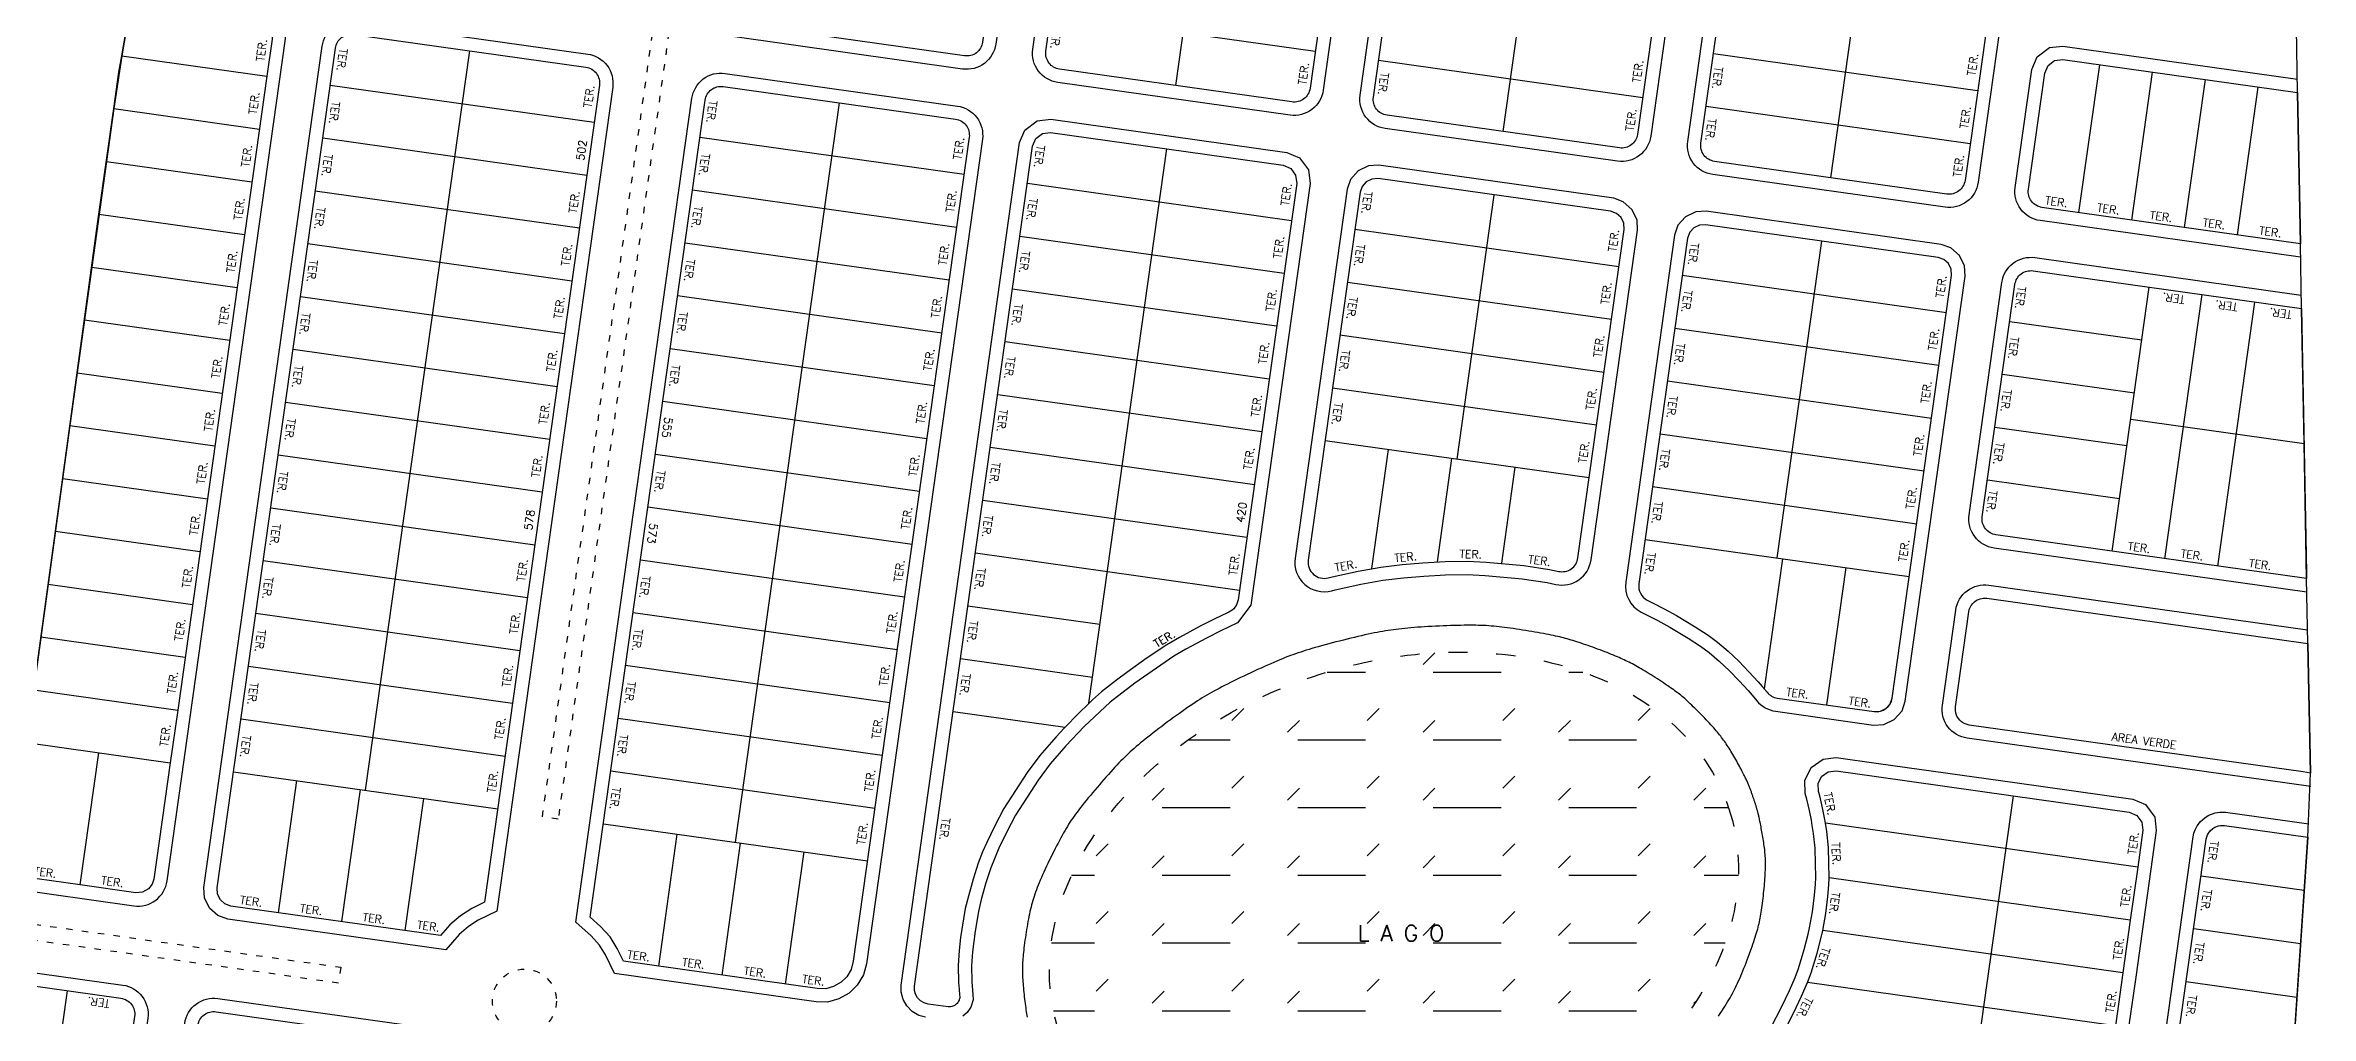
# Model space of a CAD drawing. Extents: x 714896 to 749292, y 8417558 to 8447149.
# Drawn here: x 743858.2 to 744282.9, y 8426969.8 to 8427151.7 of the extents above; entities that cross this region are included whole.
import ezdxf

# ---------------------------------------------------------------- set-up
doc = ezdxf.new("R2010")
doc.units = 0
doc.header["$MEASUREMENT"] = 0
doc.linetypes.add('ACAD_ISO03W100', pattern=[30, 12, -18])
for name, color, linetype in [('LOTE', 7, 'CONTINUOUS'), ('MEIO_FIO', 24, 'CONTINUOUS'), ('NUM-PORTA', 7, 'CONTINUOUS'), ('QUADRA', 6, 'CONTINUOUS'), ('REFERENCIA', 7, 'CONTINUOUS'), ('TEXTO', 7, 'CONTINUOUS')]:
    doc.layers.add(name, color=color, linetype=linetype)
doc.styles.add('ROMANS', font='ROMANS.SHX', dxfattribs={"height": 1.5})

msp = doc.modelspace()

# ---------------------------------------------------------------- hatches: boundary and pattern name
at = {"layer": 'REFERENCIA'}
h = msp.add_hatch(dxfattribs=at)
h.set_pattern_fill('FLEX', color=130, scale=2, style=0)
h.set_pattern_definition([(0, (0, 0), (0, 12.7), [12.7, -12.7]), (45, (12.7, 0), (9e-16, 12.700005486), [3.175, -11.61052, 3.175, -17.96052])])
edge = h.paths.add_edge_path()
edge.add_ellipse((744111.03, 8426987.7), major_axis=(62.75, 21.02), ratio=0.727058, start_angle=0, end_angle=360)
h.paths.add_polyline_path([(744104.09, 8426982.98), (744124.73, 8426982.98), (744124.73, 8426987.48), (744104.09, 8426987.48)], flags=24)

# ---------------------------------------------------------------- linework, layer by layer
at = {"layer": 'LOTE', "color": 7}
for p, q in [((744046.77, 8427157.55), (744096.28, 8427150.58)), ((743872.52, 8427149.74), (743899.71, 8427145.91)), ((744108.16, 8427148.91), (744157.67, 8427141.95)), ((744170.95, 8427150.18), (744220.46, 8427143.21)), ((743911.6, 8427144.24), (743961.11, 8427137.28)), ((743871.02, 8427139.85), (743898.32, 8427136.01)), ((744169.56, 8427140.27), (744219.07, 8427133.31)), ((743910.2, 8427134.34), (743959.72, 8427127.38)), ((743980.91, 8427134.49), (744030.43, 8427127.53)), ((743869.63, 8427129.95), (743896.93, 8427126.11)), ((744042.31, 8427125.86), (744091.82, 8427118.89)), ((743908.81, 8427124.44), (743958.32, 8427117.47)), ((743979.52, 8427124.59), (744029.03, 8427117.63)), ((743868.23, 8427120.05), (743895.53, 8427116.21)), ((744103.7, 8427117.22), (744153.22, 8427110.26)), ((743907.42, 8427114.54), (743956.93, 8427107.57)), ((743978.13, 8427114.69), (744027.64, 8427107.72)), ((744040.92, 8427115.95), (744090.43, 8427108.99)), ((743866.88, 8427110.14), (743894.14, 8427106.3)), ((744165.1, 8427108.59), (744214.61, 8427101.62)), ((743906.02, 8427104.63), (743955.54, 8427097.67)), ((743976.73, 8427104.79), (744026.25, 8427097.82)), ((744039.52, 8427106.05), (744089.04, 8427099.09)), ((744102.31, 8427107.32), (744151.82, 8427100.35)), ((744245.68, 8427056.86), (744252.65, 8427106.37)), ((744255.58, 8427055.46), (744262.55, 8427104.98)), ((743865.52, 8427100.23), (743892.75, 8427096.4)), ((744265.49, 8427054.07), (744272.45, 8427103.58)), ((744038.13, 8427096.15), (744087.64, 8427089.19)), ((744100.92, 8427097.42), (744150.43, 8427090.45)), ((744163.71, 8427098.68), (744213.22, 8427091.72)), ((744226.5, 8427099.95), (744251.25, 8427096.47)), ((743904.63, 8427094.73), (743954.14, 8427087.77)), ((743975.34, 8427094.88), (744024.85, 8427087.92)), ((743864.16, 8427090.32), (743891.36, 8427086.5)), ((744099.53, 8427087.51), (744149.04, 8427080.55)), ((744162.31, 8427088.78), (744211.83, 8427081.82)), ((744225.1, 8427090.05), (744249.86, 8427086.57)), ((743903.24, 8427084.83), (743952.75, 8427077.86)), ((743973.95, 8427084.98), (744023.46, 8427078.02)), ((744036.74, 8427086.25), (744086.25, 8427079.28)), ((743862.8, 8427080.42), (743889.96, 8427076.6)), ((744160.92, 8427078.88), (744210.43, 8427071.91)), ((744223.71, 8427080.14), (744248.47, 8427076.66)), ((744249.16, 8427081.61), (744281.66, 8427077.04)), ((743901.85, 8427074.93), (743951.36, 8427067.96)), ((743972.56, 8427075.08), (744022.07, 8427068.11)), ((744035.34, 8427076.34), (744084.86, 8427069.38)), ((744098.13, 8427077.61), (744147.65, 8427070.65)), ((744106.88, 8427053.62), (744110.02, 8427075.94)), ((743861.45, 8427070.51), (743888.57, 8427066.69)), ((744119.17, 8427054.86), (744121.9, 8427074.27)), ((744131.25, 8427054.59), (744133.78, 8427072.6)), ((744033.95, 8427066.44), (744083.46, 8427059.48)), ((744159.53, 8427068.98), (744209.04, 8427062.01)), ((744222.32, 8427070.24), (744247.07, 8427066.76)), ((743900.45, 8427065.02), (743949.97, 8427058.06)), ((743971.16, 8427065.18), (744020.68, 8427058.21)), ((743860.09, 8427060.6), (743887.18, 8427056.79)), ((744158.14, 8427059.07), (744207.65, 8427052.11)), ((743899.06, 8427055.12), (743948.57, 8427048.16)), ((743969.77, 8427055.27), (744019.28, 8427048.31)), ((744032.56, 8427056.54), (744082.07, 8427049.58)), ((744183.88, 8427055.45), (744180.45, 8427031.07)), ((744195.77, 8427053.78), (744192.14, 8427028.03)), ((743858.73, 8427050.69), (743885.78, 8427046.89)), ((743897.67, 8427045.22), (743947.18, 8427038.25)), ((743968.38, 8427045.37), (744017.89, 8427038.41)), ((744031.17, 8427046.64), (744055.92, 8427043.15)), ((743857.37, 8427040.79), (743884.39, 8427036.99)), ((744029.77, 8427036.73), (744054.53, 8427033.25)), ((743896.27, 8427035.32), (743945.79, 8427028.35)), ((743966.98, 8427035.47), (744016.5, 8427028.5)), ((743856.01, 8427030.88), (743883, 8427027.08)), ((743894.88, 8427025.41), (743944.39, 8427018.45)), ((743965.59, 8427025.57), (744015.1, 8427018.6)), ((744028.38, 8427026.83), (744049.39, 8427023.88)), ((743854.66, 8427020.97), (743881.61, 8427017.18)), ((743893.49, 8427015.51), (743943, 8427008.55)), ((743964.2, 8427015.66), (744013.71, 8427008.7)), ((744227.11, 8427011), (744215.97, 8426931.78)), ((743962.81, 8427005.76), (744012.32, 8426998.8)), ((744250.48, 8426997.61), (744191.93, 8427005.85)), ((744249.08, 8426987.71), (744192.62, 8426995.65)), ((744281.71, 8426993.22), (744262.36, 8426995.94)), ((744247.69, 8426977.81), (744191.42, 8426985.72)), ((744281.03, 8426983.22), (744260.97, 8426986.04)), ((744246.3, 8426967.9), (744188.59, 8426976.02)), ((744280.34, 8426973.21), (744259.57, 8426976.14))]:
    msp.add_line(p, q, dxfattribs=at)
for points in [[(744070.13, 8427144.16), (744085.45, 8427253.09)], [(744131.53, 8427135.52), (744146.85, 8427244.45)], [(744192.92, 8427126.89), (744208.24, 8427235.82)], [(743918.24, 8427012.03), (743937.75, 8427150.66)], [(744239.46, 8427120.34), (744243.36, 8427148.07)], [(744249.37, 8427118.95), (744253.27, 8427146.68)], [(744259.27, 8427117.56), (744263.17, 8427145.28)], [(744269.17, 8427116.16), (744273.07, 8427143.89)], [(743987.56, 8427002.28), (744007.06, 8427140.91)], [(744053.84, 8427028.36), (744068.46, 8427132.28)], [(744122.89, 8427074.13), (744129.85, 8427123.64)], [(744182.89, 8427055.59), (744191.25, 8427115.01)], [(743864.72, 8426994.31), (743868.2, 8427019.07)], [(743901.89, 8426989.08), (743905.37, 8427013.84)], [(743913.77, 8426987.41), (743917.25, 8427012.17)], [(743925.66, 8426985.74), (743929.14, 8427010.5)], [(743973.19, 8426979.05), (743976.67, 8427003.81)], [(743985.07, 8426977.38), (743988.55, 8427002.14)], [(743996.95, 8426975.71), (744000.44, 8427000.47)], [(743858.83, 8426949.7), (743862.32, 8426974.45)]]:
    msp.add_lwpolyline(points, dxfattribs=at)
at = {"layer": 'LOTE', "color": 30}
msp.add_arc((744201.47, 8427029.75), 3, 261.9935, 351.9935, dxfattribs=at)
at = {"layer": 'MEIO_FIO'}
for points in [[(744010.43, 8427291.41), (744049.67, 8427285.89, -0.414214), (744054.35, 8427279.68), (744036.38, 8427151.94, -0.414214), (744030.17, 8427147.26), (743986.6, 8427153.39, -0.414214), (743981.92, 8427159.6), (743998.91, 8427280.41), (744002.68, 8427282.25), (744004.68, 8427283.68), (744006.56, 8427285.44), (744008.18, 8427287.42)], [(744115.79, 8427271.38), (744097.78, 8427143.3, -0.414214), (744091.57, 8427138.62), (744048, 8427144.75, -0.414214), (744043.32, 8427150.96), (744061.28, 8427278.7, -0.414214), (744067.5, 8427283.38), (744111.39, 8427277.21), (744113.77, 8427276.2), (744115.48, 8427273.85)], [(744177.19, 8427262.74), (744159.18, 8427134.67, -0.414214), (744152.96, 8427129.98), (744109.39, 8427136.11, -0.414214), (744104.71, 8427142.33), (744122.68, 8427270.07, -0.414214), (744128.89, 8427274.75), (744172.79, 8427268.57), (744175.17, 8427267.57), (744176.87, 8427265.22)], [(744238.59, 8427254.11), (744220.57, 8427126.03, -0.414214), (744214.36, 8427121.35), (744170.79, 8427127.48, -0.414214), (744166.11, 8427133.69), (744184.07, 8427261.43, -0.414214), (744190.29, 8427266.11), (744234.18, 8427259.94), (744236.57, 8427258.93), (744238.27, 8427256.58)], [(743887.91, 8426993.83), (743910.1, 8427151.52, -0.414214), (743916.31, 8427156.2), (743959.88, 8427150.07, -0.414214), (743964.56, 8427143.86), (743942.83, 8426989.37), (743939.37, 8426987.7), (743937.54, 8426986.49), (743935.77, 8426985.01), (743933.26, 8426982.15), (743892.39, 8426987.89), (743890.55, 8426988.53), (743888.99, 8426989.95), (743888.02, 8426991.88)], [(743957.68, 8426987.29), (743979.41, 8427141.77, -0.414214), (743985.63, 8427146.45), (744029.2, 8427140.32, -0.414214), (744033.88, 8427134.11), (744012.13, 8426979.48), (744011.58, 8426977.45), (744010.41, 8426975.49), (744008.92, 8426974.03), (744006.97, 8426972.95), (744004.84, 8426972.31), (744002.68, 8426972.38), (743964.9, 8426977.69), (743963.23, 8426981.16), (743962.07, 8426983.02), (743960.52, 8426984.72)], [(744102.24, 8427124.74), (744092.5, 8427055.53, 0.536397), (744099.36, 8427049.44), (744100.04, 8427049.62), (744104.8, 8427050.68), (744108.95, 8427051.42), (744112.84, 8427051.87), (744116.66, 8427052.19), (744120.7, 8427052.44), (744124.75, 8427052.47), (744128.13, 8427052.31), (744135.1, 8427051.71), (744139.75, 8427051), (744141.39, 8427050.64, 0.436333), (744148, 8427055.25), (744156.7, 8427117.07), (744156.61, 8427118.98), (744155.66, 8427120.95), (744154.03, 8427122.38), (744152.24, 8427123.02), (744108.18, 8427129.22), (744106.25, 8427129.11), (744104.3, 8427128.15), (744102.87, 8427126.56)], [(744163.64, 8427116.12), (744154.49, 8427051.07, 0.3137), (744157.36, 8427045.44), (744158.52, 8427044.89), (744160.5, 8427043.88), (744162.77, 8427042.61), (744166.21, 8427040.56), (744168.52, 8427039.04), (744170.15, 8427037.84), (744172, 8427036.27), (744173.92, 8427034.44), (744175.76, 8427032.55), (744177.46, 8427030.72), (744178.18, 8427029.9), (744179.05, 8427028.82, 0.188575), (744182.55, 8427026.86), (744200.95, 8427024.27), (744202.86, 8427024.38), (744204.81, 8427025.3), (744206.3, 8427026.95), (744206.89, 8427028.77), (744218.1, 8427108.45), (744217.99, 8427110.35), (744217.05, 8427112.33), (744215.43, 8427113.74), (744213.63, 8427114.38), (744169.57, 8427120.58), (744167.64, 8427120.47), (744165.72, 8427119.53), (744164.29, 8427117.97)], [(743931.19, 8426967.29), (743932.79, 8426963.79), (743934, 8426962.01), (743935.18, 8426960.62), (743935.7, 8426960.09), (743938.38, 8426957.72), (743922.22, 8426842.83, -0.414214), (743916, 8426838.15), (743872.43, 8426844.27, -0.414214), (743867.75, 8426850.49), (743884.33, 8426968.33, -0.414214), (743890.54, 8426973.01)]]:
    msp.add_lwpolyline(points, format="xyb", close=True, dxfattribs=at)
for points in [[(743850.95, 8426993.72), (743874.8, 8426990.37, 0.414214), (743881.02, 8426995.05), (743903.16, 8427152.5, 0.414214), (743898.48, 8427158.71), (743874.58, 8427162.07)], [(744281.02, 8427111.97), (744232.18, 8427118.84, -0.414214), (744227.5, 8427125.05), (744230.61, 8427147.17), (744231.63, 8427149.54), (744233.94, 8427151.27), (744236.46, 8427151.57), (744280.42, 8427145.38)], [(744282.17, 8427049.2), (744223.55, 8427057.45, -0.414214), (744218.87, 8427063.66), (744225, 8427107.23, -0.414214), (744231.21, 8427111.91), (744281.15, 8427104.89)], [(744282.91, 8427012.74), (744218.53, 8427021.8, -0.414214), (744213.85, 8427028.01), (744216.36, 8427045.83, -0.414214), (744222.57, 8427050.51), (744282.32, 8427042.11)], [(743849.08, 8426978.84), (743872.72, 8426975.51, -0.414214), (743877.4, 8426969.3), (743860.82, 8426851.46, -0.414214), (743854.61, 8426846.78), (743833.2, 8426849.79)]]:
    msp.add_lwpolyline(points, format="xyb", dxfattribs=at)
for points in [[(744023.18, 8426969.5), (744021.94, 8426969.84), (744020.73, 8426970.55), (744019.7, 8426971.61), (744019.02, 8426972.84), (744018.63, 8426974.18), (744018.64, 8426975.52), (744040.85, 8427133.46), (744041.86, 8427135.82), (744044.17, 8427137.55), (744046.69, 8427137.86), (744090.93, 8427131.64), (744093.34, 8427130.59), (744094.99, 8427128.33), (744095.32, 8427125.81), (744084.2, 8427046.74), (744081.68, 8427043.41), (744078.58, 8427041.95), (744075.88, 8427040.57), (744072.04, 8427038.5), (744069.77, 8427037.18), (744062.43, 8427032.11), (744057.85, 8427028.57), (744052.97, 8427023.98), (744049.53, 8427020.37), (744046.6, 8427016.99), (744044.33, 8427013.92), (744040.06, 8427007.35), (744038.43, 8427004.23), (744036.98, 8427001.2), (744035.43, 8426997.5), (744034.53, 8426994.67), (744033.66, 8426991.57), (744033.12, 8426989.34), (744032.5, 8426985.65), (744032.01, 8426981.75), (744031.84, 8426979.13), (744031.91, 8426976.11), (744032.11, 8426973.73), (744032.12, 8426972.72), (744031.68, 8426971.36), (744031, 8426970.39), (744030.2, 8426969.71)], [(744171.86, 8426969.7), (744172.19, 8426970.18), (744172.5, 8426970.65), (744172.8, 8426971.1), (744173.07, 8426971.53), (744173.34, 8426971.94), (744173.59, 8426972.35), (744173.83, 8426972.75), (744174.06, 8426973.14), (744174.27, 8426973.52), (744174.49, 8426973.91), (744174.69, 8426974.29), (744174.89, 8426974.68), (744175.09, 8426975.08), (744175.28, 8426975.48), (744175.47, 8426975.9), (744175.66, 8426976.32), (744175.86, 8426976.77), (744176.06, 8426977.23), (744176.25, 8426977.7), (744176.46, 8426978.19), (744176.66, 8426978.69), (744176.86, 8426979.2), (744177.06, 8426979.71), (744177.25, 8426980.22), (744177.45, 8426980.73), (744177.64, 8426981.24), (744177.82, 8426981.75), (744178, 8426982.24), (744178.17, 8426982.73), (744178.34, 8426983.2), (744178.49, 8426983.66), (744178.64, 8426984.1), (744178.77, 8426984.51), (744178.9, 8426984.91), (744179.02, 8426985.3), (744179.13, 8426985.67), (744179.23, 8426986.02), (744179.32, 8426986.37), (744179.41, 8426986.72), (744179.49, 8426987.06), (744179.57, 8426987.4), (744179.64, 8426987.74), (744179.71, 8426988.09), (744179.78, 8426988.45), (744179.84, 8426988.81), (744179.9, 8426989.19), (744179.96, 8426989.58), (744180.02, 8426989.99), (744180.08, 8426990.42), (744180.13, 8426990.86), (744180.19, 8426991.31), (744180.24, 8426991.76), (744180.29, 8426992.23), (744180.34, 8426992.69), (744180.39, 8426993.16), (744180.44, 8426993.63), (744180.48, 8426994.09), (744180.52, 8426994.55), (744180.55, 8426995), (744180.59, 8426995.43), (744180.61, 8426995.86), (744180.64, 8426996.27), (744180.66, 8426996.66), (744180.67, 8426997.04), (744180.69, 8426997.4), (744180.69, 8426997.75), (744180.7, 8426998.08), (744180.7, 8426998.41), (744180.69, 8426998.73), (744180.68, 8426999.05), (744180.67, 8426999.36), (744180.65, 8426999.66), (744180.63, 8426999.97), (744180.6, 8427000.28), (744180.57, 8427000.59), (744180.54, 8427000.91), (744180.5, 8427001.23), (744180.46, 8427001.55), (744180.41, 8427001.89), (744180.36, 8427002.23), (744180.31, 8427002.57), (744180.26, 8427002.91), (744180.2, 8427003.25), (744180.15, 8427003.59), (744180.09, 8427003.93), (744180.03, 8427004.26), (744179.97, 8427004.58), (744179.91, 8427004.89), (744179.86, 8427005.2), (744179.8, 8427005.49), (744179.75, 8427005.76), (744179.69, 8427006.03), (744179.69, 8427006.03), (744179.65, 8427006.27), (744179.6, 8427006.5), (744179.55, 8427006.71), (744179.51, 8427006.91), (744179.47, 8427007.1), (744179.43, 8427007.27), (744179.39, 8427007.43), (744179.35, 8427007.59), (744179.32, 8427007.74), (744179.28, 8427007.88), (744179.24, 8427008.01), (744179.21, 8427008.14), (744179.17, 8427008.26), (744179.14, 8427008.39), (744179.1, 8427008.51), (744179.07, 8427008.63), (744179.03, 8427008.75), (744178.99, 8427008.87), (744178.96, 8427008.99), (744178.92, 8427009.11), (744178.88, 8427009.24), (744178.84, 8427009.36), (744178.8, 8427009.49), (744178.76, 8427009.61), (744178.71, 8427009.74), (744178.67, 8427009.87), (744178.63, 8427010), (744178.58, 8427010.13), (744178.54, 8427010.26), (744178.49, 8427010.4), (744178.45, 8427010.54), (744178.4, 8427010.68), (744178.35, 8427010.83), (744178.3, 8427010.97), (744178.25, 8427011.12), (744178.2, 8427011.27), (744178.15, 8427011.42), (744178.1, 8427011.57), (744178.04, 8427011.72), (744177.99, 8427011.87), (744177.93, 8427012.02), (744177.88, 8427012.18), (744177.82, 8427012.33), (744177.76, 8427012.49), (744177.7, 8427012.64), (744177.64, 8427012.79), (744177.58, 8427012.95), (744177.52, 8427013.1), (744177.45, 8427013.26), (744177.38, 8427013.42), (744177.31, 8427013.59), (744177.23, 8427013.76), (744177.15, 8427013.94), (744177.06, 8427014.13), (744176.97, 8427014.32), (744176.87, 8427014.52), (744176.77, 8427014.73), (744176.65, 8427014.96), (744176.53, 8427015.19), (744176.4, 8427015.44), (744176.27, 8427015.7), (744176.12, 8427015.98), (744175.97, 8427016.26), (744175.81, 8427016.56), (744175.64, 8427016.86), (744175.47, 8427017.17), (744175.3, 8427017.48), (744175.12, 8427017.79), (744174.94, 8427018.11), (744174.76, 8427018.42), (744174.58, 8427018.73), (744174.4, 8427019.04), (744174.22, 8427019.34), (744174.04, 8427019.63), (744173.86, 8427019.92), (744173.69, 8427020.19), (744173.52, 8427020.46), (744173.35, 8427020.72), (744173.18, 8427020.97), (744173.01, 8427021.22), (744172.83, 8427021.46), (744172.65, 8427021.7), (744172.47, 8427021.94), (744172.29, 8427022.18), (744172.09, 8427022.43), (744171.89, 8427022.67), (744171.68, 8427022.93), (744171.46, 8427023.19), (744171.23, 8427023.45), (744170.98, 8427023.73), (744170.73, 8427024.02), (744170.46, 8427024.31), (744170.18, 8427024.61), (744169.89, 8427024.92), (744169.6, 8427025.24), (744169.29, 8427025.55), (744168.99, 8427025.87), (744168.68, 8427026.19), (744168.37, 8427026.5), (744168.07, 8427026.81), (744167.76, 8427027.12), (744167.46, 8427027.42), (744167.16, 8427027.71), (744166.87, 8427027.99), (744166.59, 8427028.26), (744166.32, 8427028.52), (744166.06, 8427028.76), (744165.8, 8427028.99), (744165.55, 8427029.22), (744165.3, 8427029.43), (744165.05, 8427029.64), (744164.8, 8427029.85), (744164.55, 8427030.05), (744164.3, 8427030.25), (744164.04, 8427030.45), (744163.77, 8427030.65), (744163.49, 8427030.85), (744163.2, 8427031.06), (744162.9, 8427031.27), (744162.59, 8427031.49), (744162.26, 8427031.71), (744161.91, 8427031.94), (744161.55, 8427032.18), (744161.19, 8427032.42), (744160.81, 8427032.67), (744160.43, 8427032.91), (744160.04, 8427033.16), (744159.65, 8427033.4), (744159.26, 8427033.65), (744158.88, 8427033.89), (744158.49, 8427034.12), (744158.11, 8427034.35), (744157.74, 8427034.58), (744157.38, 8427034.79), (744157.03, 8427034.99), (744156.69, 8427035.19), (744156.37, 8427035.37), (744156.05, 8427035.55), (744155.74, 8427035.72), (744155.43, 8427035.88), (744155.13, 8427036.03), (744154.83, 8427036.19), (744154.53, 8427036.33), (744154.22, 8427036.48), (744153.91, 8427036.62), (744153.59, 8427036.77), (744153.26, 8427036.91), (744152.92, 8427037.06), (744152.57, 8427037.2), (744152.19, 8427037.36), (744151.81, 8427037.51), (744151.4, 8427037.67), (744150.98, 8427037.84), (744150.55, 8427038), (744150.11, 8427038.17), (744149.67, 8427038.34), (744149.22, 8427038.51), (744148.76, 8427038.68), (744148.31, 8427038.84), (744147.86, 8427039), (744147.42, 8427039.16), (744146.98, 8427039.31), (744146.55, 8427039.46), (744146.13, 8427039.6), (744145.73, 8427039.74), (744145.34, 8427039.87), (744144.96, 8427039.99), (744144.6, 8427040.1), (744144.24, 8427040.21), (744143.89, 8427040.31), (744143.54, 8427040.41), (744143.19, 8427040.51), (744142.84, 8427040.6), (744142.48, 8427040.69), (744142.11, 8427040.78), (744141.73, 8427040.86), (744141.34, 8427040.95), (744140.93, 8427041.04), (744140.49, 8427041.13), (744140.04, 8427041.22), (744139.56, 8427041.31), (744139.06, 8427041.41), (744138.53, 8427041.5), (744138, 8427041.6), (744137.44, 8427041.7), (744136.88, 8427041.8), (744136.3, 8427041.89), (744135.73, 8427041.99), (744135.14, 8427042.08), (744134.56, 8427042.17), (744133.99, 8427042.26), (744133.41, 8427042.35), (744132.85, 8427042.43), (744132.3, 8427042.5), (744131.77, 8427042.57), (744131.25, 8427042.64), (744130.74, 8427042.69), (744130.25, 8427042.75), (744129.77, 8427042.79), (744129.29, 8427042.83), (744128.82, 8427042.87), (744128.34, 8427042.9), (744127.86, 8427042.93), (744127.38, 8427042.95), (744126.89, 8427042.96), (744126.38, 8427042.97), (744125.86, 8427042.98), (744125.32, 8427042.98), (744124.77, 8427042.98), (744124.18, 8427042.97), (744123.57, 8427042.96), (744122.94, 8427042.95), (744122.29, 8427042.93), (744121.62, 8427042.91), (744120.94, 8427042.89), (744120.25, 8427042.86), (744119.55, 8427042.83), (744118.85, 8427042.79), (744118.16, 8427042.76), (744117.47, 8427042.72), (744116.78, 8427042.67), (744116.11, 8427042.63), (744115.45, 8427042.59), (744114.82, 8427042.54), (744114.2, 8427042.49), (744113.62, 8427042.44), (744113.05, 8427042.39), (744112.5, 8427042.33), (744111.97, 8427042.27), (744111.45, 8427042.21), (744110.94, 8427042.14), (744110.44, 8427042.07), (744109.94, 8427042), (744109.43, 8427041.92), (744108.92, 8427041.83), (744108.4, 8427041.74), (744107.87, 8427041.64), (744107.33, 8427041.53), (744106.76, 8427041.41), (744106.18, 8427041.28), (744105.57, 8427041.15), (744104.93, 8427041.01), (744104.28, 8427040.85), (744103.61, 8427040.7), (744102.93, 8427040.53), (744102.24, 8427040.37), (744101.55, 8427040.19), (744100.85, 8427040.02), (744100.16, 8427039.84), (744099.47, 8427039.66), (744098.8, 8427039.49), (744098.13, 8427039.31), (744097.48, 8427039.13), (744096.85, 8427038.96), (744096.25, 8427038.78), (744095.67, 8427038.62), (744095.12, 8427038.45), (744094.58, 8427038.29), (744094.06, 8427038.13), (744093.56, 8427037.96), (744093.06, 8427037.8), (744092.58, 8427037.63), (744092.09, 8427037.46), (744091.61, 8427037.28), (744091.12, 8427037.09), (744090.63, 8427036.9), (744090.12, 8427036.7), (744089.61, 8427036.49), (744089.07, 8427036.26), (744088.52, 8427036.02), (744087.95, 8427035.77), (744087.35, 8427035.51), (744086.74, 8427035.24), (744086.11, 8427034.96), (744085.48, 8427034.67), (744084.83, 8427034.37), (744084.19, 8427034.07), (744083.54, 8427033.77), (744082.9, 8427033.46), (744082.26, 8427033.15), (744081.63, 8427032.85), (744081.02, 8427032.55), (744080.42, 8427032.25), (744079.84, 8427031.96), (744079.28, 8427031.68), (744078.75, 8427031.41), (744078.24, 8427031.14), (744077.75, 8427030.88), (744077.28, 8427030.62), (744076.82, 8427030.37), (744076.38, 8427030.12), (744075.94, 8427029.86), (744075.51, 8427029.6), (744075.07, 8427029.34), (744074.64, 8427029.07), (744074.2, 8427028.79), (744073.76, 8427028.5), (744073.3, 8427028.19), (744072.84, 8427027.88), (744072.35, 8427027.54), (744071.85, 8427027.19), (744071.33, 8427026.83), (744070.8, 8427026.45), (744070.26, 8427026.06), (744069.71, 8427025.66), (744069.16, 8427025.26), (744068.6, 8427024.84), (744068.04, 8427024.43), (744067.49, 8427024.02), (744066.94, 8427023.6), (744066.41, 8427023.19), (744065.88, 8427022.79), (744065.37, 8427022.39), (744064.88, 8427022), (744064.41, 8427021.62), (744063.96, 8427021.26), (744063.53, 8427020.91), (744063.12, 8427020.57), (744062.72, 8427020.23), (744062.34, 8427019.9), (744061.97, 8427019.58), (744061.61, 8427019.25), (744061.25, 8427018.92), (744060.9, 8427018.58), (744060.55, 8427018.24), (744060.2, 8427017.89), (744059.84, 8427017.53), (744059.48, 8427017.16), (744059.11, 8427016.77), (744058.73, 8427016.36), (744058.33, 8427015.93), (744057.93, 8427015.49), (744057.51, 8427015.02), (744057.09, 8427014.55), (744056.66, 8427014.06), (744056.23, 8427013.57), (744055.8, 8427013.08), (744055.37, 8427012.58), (744054.95, 8427012.07), (744054.53, 8427011.58), (744054.12, 8427011.08), (744053.72, 8427010.6), (744053.33, 8427010.12), (744052.96, 8427009.66), (744052.6, 8427009.21), (744052.27, 8427008.78), (744051.95, 8427008.37), (744051.64, 8427007.96), (744051.35, 8427007.57), (744051.07, 8427007.18), (744050.8, 8427006.8), (744050.54, 8427006.42), (744050.29, 8427006.04), (744050.04, 8427005.66), (744049.8, 8427005.27), (744049.56, 8427004.87), (744049.32, 8427004.46), (744049.07, 8427004.03), (744048.83, 8427003.59), (744048.57, 8427003.13), (744048.31, 8427002.65), (744048.05, 8427002.15), (744047.78, 8427001.63), (744047.51, 8427001.1), (744047.24, 8427000.56), (744046.96, 8427000.01), (744046.69, 8426999.45), (744046.42, 8426998.89), (744046.15, 8426998.34), (744045.89, 8426997.79), (744045.64, 8426997.24), (744045.4, 8426996.7), (744045.16, 8426996.18), (744044.93, 8426995.67), (744044.72, 8426995.17), (744044.52, 8426994.7), (744044.34, 8426994.24), (744044.16, 8426993.8), (744044, 8426993.38), (744043.84, 8426992.96), (744043.7, 8426992.55), (744043.56, 8426992.15), (744043.44, 8426991.75), (744043.32, 8426991.35), (744043.2, 8426990.95), (744043.09, 8426990.55), (744042.99, 8426990.14), (744042.89, 8426989.72), (744042.79, 8426989.29), (744042.7, 8426988.84), (744042.6, 8426988.38), (744042.51, 8426987.91), (744042.42, 8426987.42), (744042.33, 8426986.92), (744042.24, 8426986.42), (744042.16, 8426985.92), (744042.08, 8426985.41), (744042, 8426984.91), (744041.93, 8426984.41), (744041.86, 8426983.92), (744041.79, 8426983.43), (744041.73, 8426982.96), (744041.67, 8426982.5), (744041.62, 8426982.06), (744041.57, 8426981.64), (744041.53, 8426981.24), (744041.49, 8426980.85), (744041.46, 8426980.49), (744041.43, 8426980.14), (744041.41, 8426979.8), (744041.39, 8426979.47), (744041.38, 8426979.15), (744041.37, 8426978.84), (744041.37, 8426978.52), (744041.37, 8426978.2), (744041.38, 8426977.89), (744041.38, 8426977.56), (744041.4, 8426977.23), (744041.42, 8426976.88), (744041.44, 8426976.53), (744041.46, 8426976.16), (744041.49, 8426975.77), (744041.53, 8426975.38), (744041.56, 8426974.97), (744041.6, 8426974.56), (744041.64, 8426974.14), (744041.69, 8426973.72), (744041.73, 8426973.3), (744041.78, 8426972.88), (744041.83, 8426972.46), (744041.88, 8426972.05), (744041.94, 8426971.65), (744041.99, 8426971.26), (744042.04, 8426970.88), (744042.1, 8426970.51), (744042.16, 8426970.16), (744042.21, 8426969.82), (744042.27, 8426969.5)], [(744181.85, 8426967.78), (744183.72, 8426971.39), (744185.2, 8426974.47), (744186.27, 8426976.95), (744186.87, 8426978.61), (744187.95, 8426982.2), (744188.7, 8426985.05), (744188.97, 8426986.22), (744189.5, 8426989.27), (744189.88, 8426992.36), (744190.07, 8426994.44), (744190.12, 8426995.69), (744190.1, 8426998.31), (744189.98, 8427001.16), (744189.69, 8427003.96), (744189.46, 8427005.45), (744189.29, 8427006.45), (744188.96, 8427008.24), (744188.44, 8427010.39), (744188.14, 8427011.43), (744188.05, 8427013.85), (744189.24, 8427016.3), (744191.49, 8427017.9), (744193.95, 8427018.19), (744201.85, 8427017.07), (744227.46, 8427013.47), (744249.57, 8427010.36), (744251.94, 8427009.35), (744253.68, 8427007.01), (744253.97, 8427004.52), (744252.95, 8426997.26), (744251.56, 8426987.36), (744250.17, 8426977.46), (744248.77, 8426967.56)], [(744276.75, 8426920.7), (744255.08, 8426923.75), (744254.3, 8426923.96), (744253.06, 8426924.49), (744252, 8426925.38), (744251.26, 8426926.34), (744250.82, 8426927.25), (744250.55, 8426928.45), (744250.49, 8426929.24), (744250.54, 8426929.86), (744260.87, 8427003.32), (744261.02, 8427004), (744261.25, 8427004.63), (744261.6, 8427005.34), (744262.22, 8427006.17), (744263.11, 8427006.94), (744263.82, 8427007.35), (744264.97, 8427007.82), (744265.88, 8427007.94), (744266.92, 8427007.92), (744282.57, 8427005.72)]]:
    msp.add_lwpolyline(points, dxfattribs=at)
at = {"layer": 'QUADRA', "linetype": 'CONTINUOUS'}
msp.add_lwpolyline([(744278.97, 8426953.21), (744282.4, 8427003.22), (744282.86, 8427015.27), (744282.37, 8427039.58), (744282.12, 8427051.73), (744281.66, 8427077.04), (744281.2, 8427102.35), (744280.98, 8427114.5), (744280.46, 8427142.85), (744280.24, 8427155), (744279.69, 8427185.37), (744278.95, 8427225.87), (744278.27, 8427263.33), (744277.59, 8427300.79), (744276.76, 8427346.35), (744276.43, 8427364.57), (744275.67, 8427405.87), (744275.55, 8427412.67), (744272.32, 8427432.3)], dxfattribs=at)
at = {"layer": 'QUADRA', "color": 6}
for points in [[(744011.77, 8427288.7), (744049.32, 8427283.42, -0.414214), (744051.88, 8427280.03), (744033.91, 8427152.28, -0.414214), (744030.52, 8427149.73), (743986.95, 8427155.86, -0.414214), (743984.4, 8427159.25), (744001.2, 8427278.75), (744003.96, 8427280.1), (744006.26, 8427281.74), (744008.39, 8427283.73), (744010.25, 8427286), (744011.77, 8427288.7)], [(744113.27, 8427271.39), (744095.3, 8427143.65, -0.414214), (744091.92, 8427141.1), (744048.34, 8427147.22, -0.414214), (744045.79, 8427150.61), (744063.76, 8427278.36, -0.414214), (744067.15, 8427280.91), (744110.72, 8427274.78), (744112.16, 8427274.17), (744113.08, 8427272.9), (744113.27, 8427271.39)], [(744174.67, 8427262.76), (744156.7, 8427135.01, -0.414214), (744153.31, 8427132.46), (744109.74, 8427138.59, -0.414214), (744107.19, 8427141.98), (744125.15, 8427269.72, -0.414214), (744128.54, 8427272.27), (744172.11, 8427266.14), (744173.55, 8427265.54), (744174.47, 8427264.27), (744174.67, 8427262.76)], [(744236.06, 8427254.12), (744218.1, 8427126.38, -0.414214), (744214.71, 8427123.82), (744171.14, 8427129.95, -0.414214), (744168.58, 8427133.34), (744186.55, 8427261.08, -0.414214), (744189.94, 8427263.64), (744233.51, 8427257.51), (744234.95, 8427256.9), (744235.87, 8427255.63), (744236.06, 8427254.12)], [(743890.42, 8426993.72), (743912.57, 8427151.17, -0.414214), (743915.96, 8427153.73), (743959.53, 8427147.6, -0.414214), (743962.08, 8427144.21), (743940.54, 8426991.04), (743938.13, 8426989.88), (743936.04, 8426988.49), (743934.02, 8426986.81), (743932.27, 8426984.81), (743892.98, 8426990.34), (743891.85, 8426990.73), (743891.02, 8426991.48), (743890.49, 8426992.54)], [(744280.98, 8427114.5), (744232.53, 8427121.32, -0.414214), (744229.98, 8427124.71), (744233.04, 8427146.49), (744233.66, 8427147.94), (744234.9, 8427148.86), (744236.43, 8427149.04), (744280.46, 8427142.85), (744280.98, 8427114.5)], [(743960.34, 8426988.25), (743981.89, 8427141.42, -0.414214), (743985.28, 8427143.98), (744028.85, 8427137.85, -0.414214), (744031.4, 8427134.46), (744009.67, 8426979.98), (744009.25, 8426978.43), (744008.43, 8426977.05), (744007.41, 8426976.05), (744005.99, 8426975.27), (744004.52, 8426974.82), (744002.9, 8426974.88), (743966.57, 8426979.98), (743965.43, 8426982.36), (743964.07, 8426984.54), (743962.29, 8426986.49)], [(744046.67, 8427135.34), (744090.24, 8427129.21), (744091.7, 8427128.59), (744092.6, 8427127.37), (744092.8, 8427125.82), (744092.8, 8427125.82), (744081.81, 8427047.73, -0.259289), (744080.05, 8427045.41), (744079.84, 8427045.31), (744077.48, 8427044.2), (744074.72, 8427042.79), (744070.82, 8427040.68), (744068.43, 8427039.3), (744064.77, 8427036.87), (744060.95, 8427034.13), (744059.04, 8427032.7), (744056.23, 8427030.48), (744054.51, 8427028.98), (744051.2, 8427025.76), (744049.99, 8427024.5), (744049.19, 8427023.66), (744047.68, 8427022.05), (744044.64, 8427018.56), (744042.27, 8427015.35), (744037.9, 8427008.61), (744036.2, 8427005.35), (744034.7, 8427002.22), (744033.92, 8427000.49), (744033.08, 8426998.36), (744032.13, 8426995.39), (744031.24, 8426992.2), (744030.67, 8426989.85), (744030.02, 8426986.02), (744029.8, 8426984.41), (744029.52, 8426981.99), (744029.34, 8426979.18), (744029.42, 8426975.98), (744029.51, 8426974.74), (744029.61, 8426973.62), (744029.64, 8426973.4), (744029.62, 8426973.11), (744029.58, 8426972.92), (744029.54, 8426972.79), (744029.51, 8426972.69), (744029.41, 8426972.48), (744029.28, 8426972.28), (744029.14, 8426972.08), (744028.96, 8426971.92), (744028.75, 8426971.76), (744028.54, 8426971.63), (744028.35, 8426971.54), (744028.12, 8426971.47), (744027.89, 8426971.43), (744027.62, 8426971.41), (744027.46, 8426971.42), (744023.69, 8426971.95), (744022.94, 8426972.16), (744022.28, 8426972.54), (744021.72, 8426973.12), (744021.34, 8426973.8), (744021.13, 8426974.52), (744021.14, 8426975.34), (744043.28, 8427132.79), (744043.89, 8427134.22), (744045.14, 8427135.15), (744046.67, 8427135.34)], [(744104.68, 8427124.15), (744094.98, 8427055.18, 0.536397), (744098.72, 8427051.86), (744099.45, 8427052.05), (744104.31, 8427053.13), (744108.59, 8427053.89), (744112.59, 8427054.35), (744116.48, 8427054.68), (744120.61, 8427054.94), (744124.8, 8427054.97), (744128.3, 8427054.8), (744135.4, 8427054.2), (744140.21, 8427053.46), (744141.92, 8427053.08, 0.436333), (744145.53, 8427055.6), (744154.19, 8427117.19), (744154.14, 8427118.35), (744153.63, 8427119.41), (744152.74, 8427120.19), (744151.64, 8427120.58), (744108.07, 8427126.71), (744106.89, 8427126.64), (744105.84, 8427126.12), (744105.07, 8427125.26)], [(744166.08, 8427115.52), (744156.96, 8427050.73, 0.308142), (744158.49, 8427047.67), (744158.49, 8427047.67), (744159.62, 8427047.14), (744161.68, 8427046.08), (744164.02, 8427044.78), (744167.53, 8427042.68), (744169.95, 8427041.09), (744171.7, 8427039.8), (744173.67, 8427038.13), (744175.68, 8427036.22), (744177.57, 8427034.27), (744179.31, 8427032.39), (744180.08, 8427031.51), (744180.99, 8427030.41, 0.188575), (744182.89, 8427029.33), (744201.06, 8427026.78), (744202.23, 8427026.85), (744203.28, 8427027.35), (744204.09, 8427028.24), (744204.45, 8427029.33), (744215.59, 8427108.55), (744215.52, 8427109.72), (744215.02, 8427110.79), (744214.14, 8427111.55), (744213.04, 8427111.94), (744169.46, 8427118.07), (744168.29, 8427118), (744167.25, 8427117.49), (744166.48, 8427116.65), (744166.08, 8427115.52)], [(744223.9, 8427059.92, -0.414214), (744221.34, 8427063.31), (744227.47, 8427106.88, -0.414214), (744230.86, 8427109.43), (744281.2, 8427102.35), (744282.1, 8427052.79), (744282.12, 8427051.73), (744223.9, 8427059.92)], [(743848.77, 8426976.36), (743872.37, 8426973.04, -0.414214), (743874.92, 8426969.65), (743858.34, 8426851.81, -0.414214), (743854.96, 8426849.26), (743833.4, 8426852.29), (743833.69, 8426856), (743848.77, 8426976.36)], [(743929.48, 8426965), (743930.6, 8426962.56), (743932.01, 8426960.5), (743933.33, 8426958.94), (743933.98, 8426958.28), (743935.71, 8426956.74), (743919.74, 8426843.17, -0.414214), (743916.35, 8426840.62), (743872.78, 8426846.75, -0.414214), (743870.23, 8426850.14), (743886.8, 8426967.98, -0.414214), (743890.19, 8426970.53), (743929.48, 8426965)]]:
    msp.add_lwpolyline(points, format="xyb", close=True, dxfattribs=at)
for points in [[(743874.24, 8427159.6), (743898.13, 8427156.23), (743899.26, 8427155.84), (743900.09, 8427155.1), (743900.63, 8427153.98), (743900.69, 8427152.85), (743899.71, 8427145.91), (743883, 8427027.08), (743881.61, 8427017.18), (743878.54, 8426995.4), (743878.23, 8426994.42), (743877.54, 8426993.55), (743876.43, 8426992.94), (743875.15, 8426992.84), (743864.72, 8426994.31), (743851.26, 8426996.2), (743868.23, 8427120.05), (743871.02, 8427139.85), (743871.98, 8427146.67), (743872.52, 8427149.74), (743874.24, 8427159.6)], [(744282.37, 8427039.58), (744282.86, 8427015.27), (744281.48, 8427015.47), (744218.88, 8427024.27), (744218.51, 8427024.34), (744218.14, 8427024.48), (744217.8, 8427024.64), (744217.45, 8427024.87), (744217.1, 8427025.2), (744216.85, 8427025.51), (744216.59, 8427025.95), (744216.38, 8427026.52), (744216.3, 8427027.04), (744216.3, 8427027.33), (744216.33, 8427027.66), (744218.84, 8427045.49), (744218.91, 8427045.91), (744219.05, 8427046.29), (744219.26, 8427046.66), (744219.54, 8427047.05), (744219.88, 8427047.37), (744220.26, 8427047.65), (744220.61, 8427047.82), (744220.93, 8427047.94), (744221.23, 8427048.01), (744221.53, 8427048.06), (744221.83, 8427048.07), (744222.02, 8427048.06), (744222.22, 8427048.04)], [(744266.72, 8427005.43), (744282.4, 8427003.22), (744276.92, 8426923.2), (744255.58, 8426926.21), (744255.12, 8426926.33), (744254.39, 8426926.64), (744253.82, 8426927.12), (744253.4, 8426927.67), (744253.19, 8426928.08), (744253.03, 8426928.82), (744253, 8426929.23), (744253.03, 8426929.59), (744263.33, 8427002.87), (744263.43, 8427003.31), (744263.55, 8427003.66), (744263.73, 8427004.02), (744264.06, 8427004.46), (744264.56, 8427004.9), (744264.92, 8427005.1), (744265.61, 8427005.38), (744266.03, 8427005.44), (744266.72, 8427005.43)]]:
    msp.add_lwpolyline(points, close=True, dxfattribs=at)
for points in [[(743874.24, 8427159.6), (743872.52, 8427149.74), (743871.02, 8427139.85), (743869.63, 8427129.95), (743866.88, 8427110.14), (743862.8, 8427080.42), (743858.73, 8427050.69), (743854.66, 8427020.97)], [(744184.04, 8426966.56), (744185.96, 8426970.27), (744187.47, 8426973.43), (744188.59, 8426976.02), (744189.25, 8426977.82), (744190.36, 8426981.52), (744191.12, 8426984.45), (744191.42, 8426985.72), (744191.98, 8426988.91), (744192.37, 8426992.1), (744192.56, 8426994.28), (744192.62, 8426995.65), (744192.6, 8426998.37), (744192.48, 8427001.34), (744192.17, 8427004.28), (744191.93, 8427005.85), (744191.75, 8427006.89), (744191.4, 8427008.76), (744190.86, 8427011.02), (744190.63, 8427011.83), (744190.57, 8427013.32), (744191.21, 8427014.63), (744192.42, 8427015.49), (744193.92, 8427015.67), (744201.5, 8427014.6), (744227.11, 8427011), (744248.9, 8427007.93), (744250.33, 8427007.32), (744251.27, 8427006.06), (744251.45, 8427004.54), (744250.48, 8426997.61), (744249.08, 8426987.71), (744247.69, 8426977.81), (744246.3, 8426967.9)]]:
    msp.add_lwpolyline(points, dxfattribs=at)
at = {"layer": 'REFERENCIA', "color": 7, "linetype": 'ACAD_ISO03W100', "ltscale": 0.1}
msp.add_lwpolyline([(743987.99, 8427267.4), (743990.96, 8427266.98), (743954.34, 8427006.62), (743951.37, 8427007.04), (743987.99, 8427267.4)], close=True, dxfattribs=at)
msp.add_lwpolyline([(743850.2, 8426987.77), (743850.2, 8426987.77), (743913.61, 8426978.85), (743913.16, 8426975.88), (743913.16, 8426975.88), (743849.83, 8426984.79)], dxfattribs=at)
msp.add_circle((743948.02, 8426972.52), 6, dxfattribs=at)
at = {"layer": 'REFERENCIA', "color": 7, "linetype": 'ACAD_ISO03W100', "ltscale": 0.3}
msp.add_ellipse((744111.03, 8426987.7), major_axis=(62.75, 21.02), ratio=0.727058, dxfattribs=at)

# ---------------------------------------------------------------- texts
at = {"layer": 'NUM-PORTA', "color": 7, "style": 'ROMANS'}
for s, rotation, p in [('502', 82.1757, (743959.19, 8427130.03, -10.13)), ('555', 262.1757, (743974.31, 8427082.05, -10.13)), ('578', 82.1757, (743949.44, 8427060.71, -10.13)), ('573', 262.1757, (743971.52, 8427062.2, -10.13)), ('420', 82.1757, (744082.94, 8427062.13, -10.13))]:
    msp.add_text(s, height=1.5, rotation=rotation, dxfattribs=at).set_placement(p)
at = {"layer": 'TEXTO', "color": 7, "style": 'ROMANS'}
for s, rotation, p in [('TER.', 82.1757, (743899.18, 8427148.57, -10.13)), ('TER.', 262.1757, (744047.19, 8427155.33, -10.13)), ('TER.', 262.1757, (743913.35, 8427151.17, -10.13)), ('TER.', 82.1757, (744094.55, 8427144.19, -10.13)), ('TER.', 82.1757, (744157.22, 8427144.63, -10.13)), ('TER.', 262.1757, (744171.23, 8427147.78, -10.13)), ('TER.', 82.1757, (744220.01, 8427145.89, -10.13)), ('TER.', 82.1757, (743897.79, 8427138.67, -10.13)), ('TER.', 82.1757, (743960.58, 8427139.93, -10.13)), ('TER.', 262.1757, (744108.59, 8427146.69, -10.13)), ('TER.', 262.1757, (743911.95, 8427141.27, -10.13)), ('TER.', 262.1757, (743982.66, 8427141.42, -10.13)), ('TER.', 82.1757, (744155.94, 8427135.55, -10.13)), ('TER.', 82.1757, (744218.61, 8427135.99, -10.13)), ('TER.', 82.1757, (744029.9, 8427130.18, -10.13)), ('TER.', 262.1757, (744169.98, 8427138.05, -10.13)), ('TER.', 82.1757, (743896.4, 8427128.77, -10.13)), ('TER.', 262.1757, (743910.56, 8427131.37, -10.13)), ('TER.', 262.1757, (743981.27, 8427131.52, -10.13)), ('TER.', 262.1757, (744044.09, 8427133.04, -10.13)), ('TER.', 82.1757, (744217.34, 8427126.91, -10.13)), ('TER.', 82.1757, (743895.01, 8427118.86, -10.13)), ('TER.', 82.1757, (743957.79, 8427120.13, -10.13)), ('TER.', 262.1757, (743979.88, 8427121.62, -10.13)), ('TER.', 82.1757, (744028.5, 8427120.28, -10.13)), ('TER.', 262.1757, (744042.7, 8427123.14, -10.13)), ('TER.', 82.1757, (744091.29, 8427121.55, -10.13)), ('TER.', 262.1757, (744105.49, 8427124.4, -10.13)), ('TER.', 352.1757, (744233.05, 8427121.92, -10.13)), ('TER.', 352.1757, (744242.79, 8427120.55, -10.13)), ('TER.', 262.1757, (743909.17, 8427121.46, -10.13)), ('TER.', 352.1757, (744252.69, 8427119.15, -10.13)), ('TER.', 352.1757, (744262.6, 8427117.76, -10.13)), ('TER.', 352.1757, (744273.15, 8427116.28, -10.13)), ('TER.', 82.1757, (743893.61, 8427108.96, -10.13)), ('TER.', 82.1757, (743956.4, 8427110.23, -10.13)), ('TER.', 82.1757, (744027.11, 8427110.38, -10.13)), ('TER.', 262.1757, (744041.31, 8427113.24, -10.13)), ('TER.', 82.1757, (744089.9, 8427111.65, -10.13)), ('TER.', 262.1757, (744104.1, 8427114.5, -10.13)), ('TER.', 82.1757, (744152.69, 8427112.91, -10.13)), ('TER.', 262.1757, (744166.74, 8427114.76, -10.13)), ('TER.', 262.1757, (743907.77, 8427111.56, -10.13)), ('TER.', 262.1757, (743978.48, 8427111.71, -10.13)), ('TER.', 82.1757, (743955.01, 8427100.32, -10.13)), ('TER.', 82.1757, (744025.72, 8427100.48, -10.13)), ('TER.', 82.1757, (744088.51, 8427101.74, -10.13)), ('TER.', 262.1757, (744102.7, 8427104.6, -10.13)), ('TER.', 82.1757, (744151.3, 8427103.01, -10.13)), ('TER.', 262.1757, (744165.49, 8427105.87, -10.13)), ('TER.', 82.1757, (744214.08, 8427104.28, -10.13)), ('TER.', 262.1757, (744228.04, 8427106.56, -10.13)), ('TER.', 172.1757, (744259.4, 8427104.74, -10.13)), ('TER.', 82.1757, (743892.22, 8427099.06, -10.13)), ('TER.', 262.1757, (743906.38, 8427101.66, -10.13)), ('TER.', 262.1757, (743977.09, 8427101.81, -10.13)), ('TER.', 262.1757, (744039.92, 8427103.33, -10.13)), ('TER.', 172.1757, (744269.3, 8427103.35, -10.13)), ('TER.', 172.1757, (744279.46, 8427101.92, -10.13)), ('TER.', 82.1757, (744087.11, 8427091.84, -10.13)), ('TER.', 82.1757, (744149.9, 8427093.11, -10.13)), ('TER.', 82.1757, (744212.69, 8427094.38, -10.13)), ('TER.', 262.1757, (744226.72, 8427097.16, -10.13)), ('TER.', 82.1757, (743890.83, 8427089.16, -10.13)), ('TER.', 82.1757, (743953.62, 8427090.42, -10.13)), ('TER.', 262.1757, (743975.7, 8427091.91, -10.13)), ('TER.', 82.1757, (744024.33, 8427090.57, -10.13)), ('TER.', 262.1757, (744038.52, 8427093.43, -10.13)), ('TER.', 262.1757, (744101.31, 8427094.7, -10.13)), ('TER.', 262.1757, (744164.1, 8427095.96, -10.13)), ('TER.', 262.1757, (743904.99, 8427091.76, -10.13)), ('TER.', 82.1757, (744211.3, 8427084.47, -10.13)), ('TER.', 82.1757, (743889.43, 8427079.25, -10.13)), ('TER.', 82.1757, (743952.22, 8427080.52, -10.13)), ('TER.', 82.1757, (744022.93, 8427080.67, -10.13)), ('TER.', 262.1757, (744037.13, 8427083.53, -10.13)), ('TER.', 82.1757, (744085.72, 8427081.94, -10.13)), ('TER.', 262.1757, (744099.92, 8427084.79, -10.13)), ('TER.', 82.1757, (744148.51, 8427083.21, -10.13)), ('TER.', 262.1757, (744162.71, 8427086.06, -10.13)), ('TER.', 262.1757, (744225.33, 8427087.25, -10.13)), ('TER.', 262.1757, (743903.6, 8427081.85, -10.13)), ('TER.', 82.1757, (743950.83, 8427070.62, -10.13)), ('TER.', 82.1757, (744021.54, 8427070.77, -10.13)), ('TER.', 82.1757, (744084.33, 8427072.04, -10.13)), ('TER.', 82.1757, (744147.12, 8427073.3, -10.13)), ('TER.', 262.1757, (744161.31, 8427076.16, -10.13)), ('TER.', 82.1757, (744209.91, 8427074.57, -10.13)), ('TER.', 262.1757, (744223.94, 8427077.35, -10.13)), ('TER.', 82.1757, (743888.04, 8427069.35, -10.13)), ('TER.', 262.1757, (743902.2, 8427071.95, -10.13)), ('TER.', 262.1757, (743972.91, 8427072.1, -10.13)), ('TER.', 262.1757, (744035.74, 8427073.63, -10.13)), ('TER.', 82.1757, (744208.51, 8427064.67, -10.13)), ('TER.', 262.1757, (744222.67, 8427068.35, -10.13)), ('TER.', 82.1757, (743886.69, 8427059.75, -10.13)), ('TER.', 82.1757, (744020.15, 8427060.87, -10.13)), ('TER.', 262.1757, (744034.34, 8427063.72, -10.13)), ('TER.', 262.1757, (744159.92, 8427066.26, -10.13)), ('TER.', 262.1757, (743900.81, 8427062.05, -10.13)), ('TER.', 82.1757, (744207.12, 8427054.77, -10.13)), ('TER.', 352.1757, (744248.56, 8427057.1, -10.13)), ('TER.', 82.1757, (743885.3, 8427049.84, -10.13)), ('TER.', 82.1757, (743948.09, 8427051.11, -10.13)), ('TER.', 82.1757, (744018.75, 8427050.96, -10.13)), ('TER.', 262.1757, (744032.95, 8427053.82, -10.13)), ('TER.', 82.1757, (744081.54, 8427052.23, -10.13)), ('TER.', 10.3606, (744100.07, 8427053.01)), ('TER.', 5.1103, (744111.18, 8427054.83)), ('TER.', 357.781, (744123.29, 8427055.62)), ('TER.', 352.2324, (744136.13, 8427054.65)), ('TER.', 262.1757, (744158.58, 8427056.69, -10.13)), ('TER.', 352.1757, (744258.47, 8427055.71, -10.13)), ('TER.', 352.1757, (744271.26, 8427053.91, -10.13)), ('TER.', 262.1757, (743899.42, 8427052.15, -10.13)), ('TER.', 262.1757, (743970.13, 8427052.3, -10.13)), ('TER.', 82.1757, (743946.69, 8427041.21, -10.13)), ('TER.', 82.1757, (744017.4, 8427041.36, -10.13)), ('TER.', 82.1757, (743883.9, 8427039.94, -10.13)), ('TER.', 262.1757, (743898.02, 8427042.24, -10.13)), ('TER.', 262.1757, (743968.73, 8427042.4, -10.13)), ('TER.', 262.1757, (744031.56, 8427043.92, -10.13)), ('TER.', 30.8564, (744066.55, 8427038.7, -10.13)), ('TER.', 82.1757, (743882.51, 8427030.04, -10.13)), ('TER.', 262.1757, (743896.63, 8427032.34, -10.13)), ('TER.', 82.1757, (743945.3, 8427031.31, -10.13)), ('TER.', 262.1757, (743967.34, 8427032.49, -10.13)), ('TER.', 82.1757, (744016.01, 8427031.46, -10.13)), ('TER.', 262.1757, (744030.17, 8427034.02, -10.13)), ('TER.', 352.1757, (744184.48, 8427029.76, -10.13)), ('TER.', 352.1757, (744196.21, 8427028.11, -10.13)), ('TER.', 82.1757, (743881.12, 8427020.14, -10.13)), ('TER.', 82.1757, (743943.91, 8427021.4, -10.13)), ('TER.', 82.1757, (744014.62, 8427021.56, -10.13)), ('TER.', 262.1757, (743895.24, 8427022.44, -10.13)), ('TER.', 262.1757, (743965.95, 8427022.59, -10.13)), ('AREA VERDE', 352.1757, (744245.53, 8427021.4, -10.13)), ('TER.', 82.1757, (743942.51, 8427011.5, -10.13)), ('TER.', 82.1757, (744013.23, 8427011.65, -10.13)), ('TER.', 262.1757, (743964.56, 8427012.69, -10.13)), ('TER.', 281.0768, (744191.59, 8427011.47, -10.13)), ('TER.', 262.1757, (744026.36, 8427006.94, -10.13)), ('TER.', 82.1757, (744011.83, 8427001.75, -10.13)), ('TER.', 82.1757, (744250.13, 8426999.93, -10.13)), ('TER.', 262.1757, (744264.14, 8427002.62, -10.13)), ('TER.', 272.6606, (744193.1, 8427002.23, -10.13)), ('TER.', 352.1757, (743855.98, 8426996.2, -10.13)), ('TER.', 352.1757, (743868.57, 8426994.43, -10.13)), ('TER.', 82.1757, (744248.74, 8426990.03, -10.13)), ('TER.', 352.1757, (743894.6, 8426990.77, -10.13)), ('TER.', 352.1757, (743905.85, 8426989.19, -10.13)), ('TER.', 262.3673, (744193.17, 8426993.04, -10.13)), ('TER.', 262.1757, (744262.87, 8426993.55, -10.13)), ('TER.', 352.1757, (743917.61, 8426987.54, -10.13)), ('TER.', 352.1757, (743927.83, 8426986.1, -10.13)), ('TER.', 352.1757, (743967.23, 8426980.52, -10.13)), ('TER.', 252.3532, (744191.41, 8426982.75, -10.13)), ('TER.', 82.1757, (744247.34, 8426980.12, -10.13)), ('TER.', 262.1757, (744261.47, 8426983.64, -10.13)), ('TER.', 352.1757, (743977.5, 8426979.11, -10.13)), ('TER.', 352.1757, (743989.08, 8426977.48, -10.13)), ('TER.', 352.1757, (744000.01, 8426975.95, -10.13)), ('TER.', 172.1757, (743870.37, 8426972.74, -10.13)), ('TER.', 243.5823, (744188.29, 8426973.45, -10.13)), ('TER.', 82.1757, (744245.95, 8426970.22, -10.13)), ('TER.', 262.1757, (744260.08, 8426973.74, -10.13))]:
    msp.add_text(s, height=1.5, rotation=rotation, dxfattribs=at).set_placement(p)
msp.add_text('L A G O', height=3, dxfattribs=at).set_placement((744104.27, 8426983.73, -10.13))

doc.saveas('drawing.dxf')
